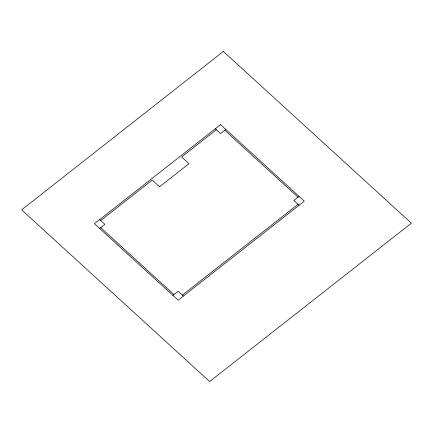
<?xml version="1.0" encoding="UTF-8"?>
<svg xmlns="http://www.w3.org/2000/svg" width="433" height="433" viewBox="0 0 433 433"><rect width="100%" height="100%" fill="white"/><g stroke="black" fill="none" stroke-linecap="round" stroke-linejoin="round"><path stroke-width="0.65" d="M100.721 220.516L152.227 180.079L159.555 186.775L188.988 163.663L181.66 156.968L216.348 129.738M99.65 228.472L104.905 224.343L99.671 219.563M225.788 129.435L220.532 133.559L215.298 128.78M172.919 295.409L178.174 291.285L183.408 296.064M299.057 196.371L293.801 200.501L299.035 205.28M182.358 295.106L297.985 204.327M224.738 130.257L298.007 197.199M100.7 227.644L173.969 294.586M223.374 51.44L21.65 209.821L209.626 381.56L411.35 223.179L223.374 51.44M220.554 124.65L94.416 223.688L178.152 300.193L304.291 201.156L220.554 124.65"/></g></svg>
